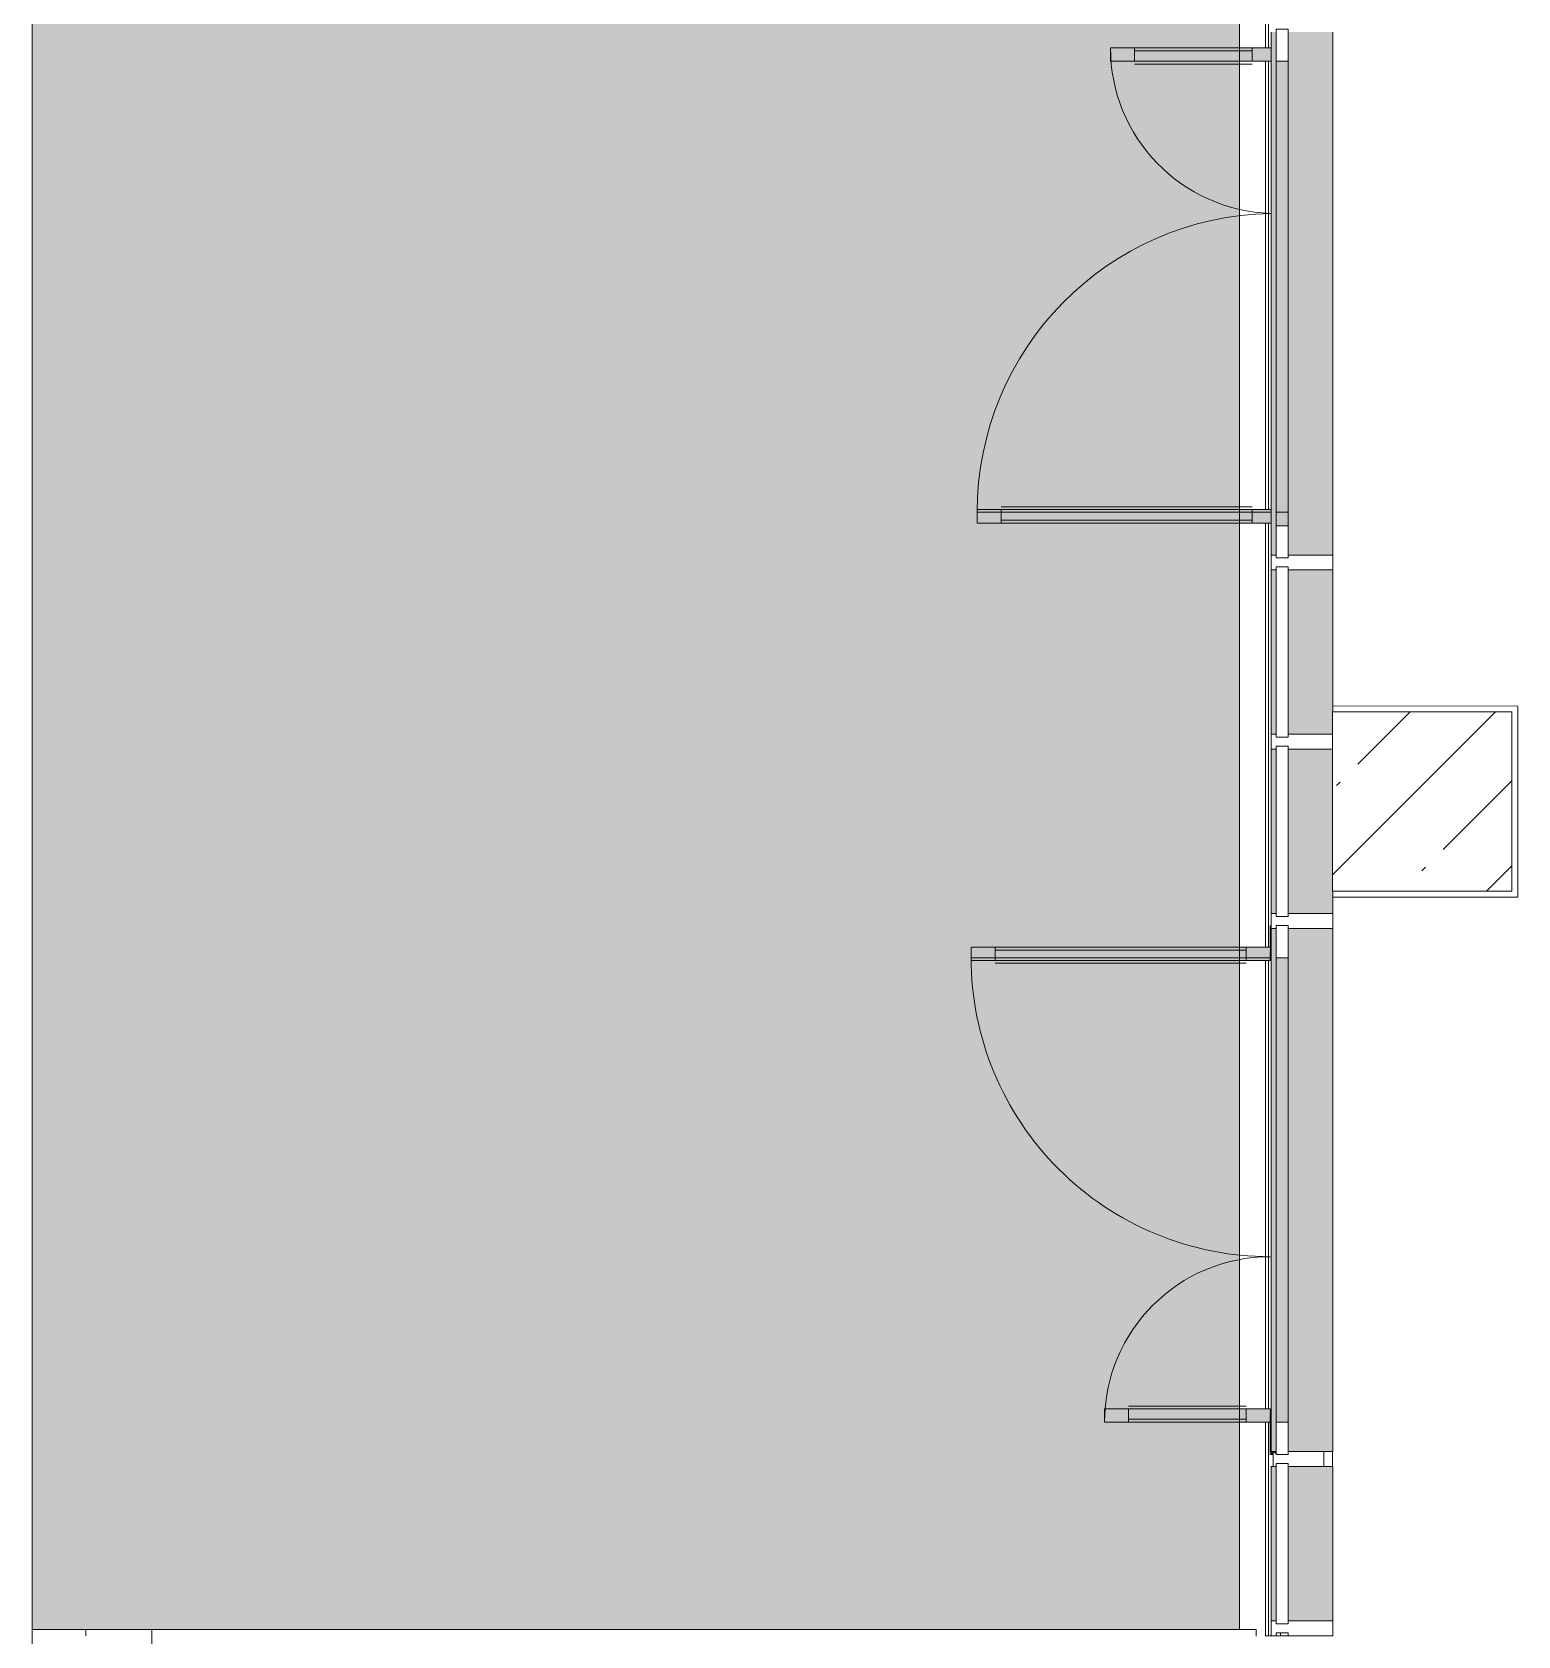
# Model space of a CAD drawing. Header units: millimetres. Extents: x 81711 to 274967, y -8553 to 29000.
# Drawn here: x 147667 to 152637, y 15358 to 20725 of the extents above; entities that cross this region are included whole.
import ezdxf

# ---------------------------------------------------------------- set-up
doc = ezdxf.new("R2010")
doc.units = ezdxf.units.MM
doc.linetypes.add('200_ШТРИХ__ш1_п0_6_', pattern=[800, 500, -300])
for name, color, linetype, lineweight in [('A-DETL-18', 7, 'Continuous', 5), ('A-DETL-MBND-1', 7, '200_ШТРИХ__ш1_п0_6_', 9), ('A-GLAZ-CURT-2', 7, 'Continuous', 5), ('A-GLAZ-CWMG-2', 7, 'Continuous', 5), ('A-WALL-10', 7, 'Continuous', 5), ('S-COLS-1', 7, 'Continuous', 5), ('Оси', 7, 'Continuous', 9)]:
    doc.layers.add(name, color=color, linetype=linetype, lineweight=lineweight)
doc.layers.add('A-DETL-GENF-1', color=7, linetype='Continuous', lineweight=9, true_color=0xc0c0c0, transparency=0.4)
for name, color, linetype, lineweight, true_color in [('A-DETL-GENF-2', 7, 'Continuous', 5, 0xaaaaaa), ('A-DETL-GENF-3', 7, 'Continuous', 5, 0xe2e2e2), ('A-DOOR-6', 7, 'Continuous', 5, 0xaaaaaa), ('A-FLOR-2', 7, 'Continuous', 5, 0xaaaaaa), ('A-GLAZ-CWMG-3', 7, 'Continuous', 5, 0x383e42)]:
    doc.layers.add(name, color=color, linetype=linetype, lineweight=lineweight, true_color=true_color)

# ---------------------------------------------------------------- blocks, each defined once
blk = doc.blocks.new('Системная панель - Стекло - 40мм-23998915-1_5_3_птичка')
at = {"layer": 'A-GLAZ-CURT-2'}
for p, q in [((268.5, 40), (-268.5, 40)), ((-268.5, 40), (-268.5, 0)), ((-268.5, 0), (268.5, 0)), ((268.5, 0), (268.5, 40))]:
    blk.add_line(p, q, dxfattribs=at)
blk = doc.blocks.new('Прямоугольный импост - Импост структурный с накладкой - 190мм-23188488-1_5_3_птичка')
at = {"layer": 'A-GLAZ-CWMG-2'}
for p, q in [((-50, 0), (-50, 17)), ((-50, 17), (0, 17)), ((-40, 0), (-50, 0)), ((-40, -40), (-40, 0)), ((0, 0), (-10, 0)), ((-10, 0), (-10, -40)), ((0, 17), (0, 0)), ((-50, -190), (-50, -40)), ((-50, -40), (-40, -40)), ((-10, -40), (0, -40)), ((0, -40), (0, -190)), ((0, -190), (-50, -190))]:
    blk.add_line(p, q, dxfattribs=at)
blk = doc.blocks.new('Прямоугольный импост - Импост структурный с накладкой - 190мм-23190188-1_5_3_птичка')
at = {"layer": 'A-GLAZ-CWMG-3'}
for points in [[(3861.1, 15408.1), (3871.1, 15408.1), (3871.1, 15925.1), (3854.1, 15925.1), (3854.1, 15408.1)], [(4006.1, 15408.1), (4061.1, 15408.1), (4060, 15925.1), (3911.1, 15925.1), (3911.1, 15408.1)]]:
    blk.add_hatch(color=256, dxfattribs=at).paths.add_polyline_path(points)
at = {"layer": 'A-GLAZ-CWMG-2'}
for p, q in [((3854.1, 15925.1), (3871.1, 15925.1)), ((3854.1, 15408.1), (3854.1, 15925.1)), ((4031.1, 15925.1), (4061.1, 15925.1)), ((4061.1, 15408.1), (4061.1, 15925.1))]:
    blk.add_line(p, q, dxfattribs=at)
blk = doc.blocks.new('Прямоугольный импост - Импост структурный с накладкой - 190мм-23190275-1_5_3_птичка')
at = {"layer": 'A-GLAZ-CWMG-3'}
for points in [[(3854.1, 15975.1), (3871.1, 15975.1), (3871.1, 16750.1), (3854.1, 16750.1), (3854.1, 15982.1)], [(3871.1, 16073.1), (3911.1, 16073.1), (3910, 16750.1), (3871.1, 16750.1), (3871.1, 16743)], [(4031.1, 15975.1), (4061.1, 15975.1), (4060, 16750.1), (3911.1, 16750.1), (3911.1, 15975.1), (4006.1, 15975.1)]]:
    blk.add_hatch(color=256, dxfattribs=at).paths.add_polyline_path(points)
at = {"layer": 'A-GLAZ-CWMG-2'}
for p, q in [((3854.1, 15975.1), (3854.1, 16750.1)), ((3871.1, 16073.1), (3871.1, 16750.1)), ((3911.1, 16073.1), (3911.1, 16750.1)), ((4061.1, 15975.1), (4061.1, 16750.1)), ((3871.1, 15975.1), (3854.1, 15975.1)), ((4061.1, 15975.1), (4031.1, 15975.1))]:
    blk.add_line(p, q, dxfattribs=at)
blk = doc.blocks.new('Прямоугольный импост - Импост структурный с накладкой - 190мм-23190277-1_5_3_птичка')
at = {"layer": 'A-GLAZ-CWMG-3'}
for points in [[(3861.1, 19950.1), (3871.1, 19950.1), (3871.1, 20725.1), (3854.1, 20725.1), (3854.1, 19950.1)], [(4006.1, 19950.1), (4061.1, 19950.1), (4060, 20725.1), (3911.1, 20725), (3911.1, 19950.1)], [(3871.1, 19950.1), (3911.1, 19950.1), (3910, 20627.1), (3871.1, 20627.1), (3871.1, 20192.4)]]:
    blk.add_hatch(color=256, dxfattribs=at).paths.add_polyline_path(points)
at = {"layer": 'A-GLAZ-CWMG-2'}
for p, q in [((3854.1, 19950.1), (3854.1, 20725.1)), ((4061.1, 19950.1), (4061.1, 20725.1)), ((3871.1, 19950.1), (3871.1, 20627.1)), ((3911.1, 19950.1), (3911.1, 20627.1))]:
    blk.add_line(p, q, dxfattribs=at)
blk = doc.blocks.new('BSC_Колонна _Прямоугольная - 600х600-17858062-1_5_3_птичка')
at = {"layer": 'S-COLS-1'}
h = blk.add_hatch(dxfattribs=at)
h.set_pattern_fill('FP_168', color=256, style=0, pattern_type=2)
h.set_pattern_definition([(45, (-4360, -18150), (-285.123, 285.123), []), (45, (-4074.88, -18150), (-285.123, 285.123), [504.031, -100.806, 16.764, -84.042])])
h.paths.add_polyline_path([(115.9, -300), (300, -300), (300, 300), (-300, 300), (-300, -300), (-151.3, -300)])
for p, q in [((300, 300), (-300, 300)), ((-300, 300), (-300, -300)), ((300, -300), (300, 300)), ((-300, -300), (300, -300))]:
    blk.add_line(p, q, dxfattribs=at)
blk = doc.blocks.new('Прямоугольный импост - Импост структурный с накладкой - 170мм-23186685-1_5_3_птичка')
at = {"layer": 'A-GLAZ-CWMG-2'}
for p, q in [((3836.1, 20672.1), (3836.1, 27150.1)), ((3846.1, 20672.1), (3846.1, 27150.1)), ((3836.1, 19127.1), (3836.1, 20627.1)), ((3846.1, 19127.1), (3846.1, 20627.1)), ((3836.1, 17663.1), (3836.1, 19082.1)), ((3846.1, 17663.1), (3846.1, 19082.1)), ((3836.1, 16118.1), (3836.1, 17618.1)), ((3846.1, 16118.1), (3846.1, 17618.1)), ((3836.1, 15358.1), (3836.1, 16073.1)), ((3846.1, 15358.1), (3846.1, 16073.1)), ((3846.1, 15358.1), (3836.1, 15358.1)), ((3854.1, 15358.1), (3846.1, 15358.1)), ((3886.1, 15358.1), (3871.1, 15358.1)), ((3886.1, 15358.1), (3886.1, 15368.1)), ((3911.1, 15358.1), (3886.1, 15358.1))]:
    blk.add_line(p, q, dxfattribs=at)
blk = doc.blocks.new('Прямоугольный импост - Импост структурный с накладкой - 190мм-23933667-1_5_3_птичка')
at = {"layer": 'A-GLAZ-CWMG-3'}
for points in [[(3861.1, 19150.1), (3871.1, 19150.1), (3871.1, 19950.1), (3854.1, 19950.1), (3854.1, 19150.1)], [(3871.1, 19150.1), (3911.1, 19150.1), (3910, 19950.1), (3871.1, 19950.1)], [(4060, 19150.1), (4061.1, 19150.1), (4060, 19950.1), (3911.1, 19950.1), (3911.1, 19150.1), (4031.1, 19150.1)]]:
    blk.add_hatch(color=256, dxfattribs=at).paths.add_polyline_path(points)
at = {"layer": 'A-GLAZ-CWMG-2'}
for p, q in [((3854.1, 19150.1), (3854.1, 19950.1)), ((3871.1, 19150.1), (3871.1, 19950.1)), ((3911.1, 19150.1), (3911.1, 19950.1)), ((4061.1, 19150.1), (4061.1, 19950.1))]:
    blk.add_line(p, q, dxfattribs=at)
blk = doc.blocks.new('Прямоугольный импост - Импост структурный с накладкой - 170мм-22968247-1_5_3_птичка')
at = {"layer": 'A-GLAZ-CWMG-2'}
for p, q in [((-25, 0), (-25, 10)), ((-25, 10), (25, 10)), ((25, 0), (15, 0)), ((15, 0), (15, -40)), ((25, 10), (25, 0)), ((-25, -160), (-25, -40)), ((15, -40), (25, -40)), ((25, -40), (25, -160)), ((25, -160), (-25, -160))]:
    blk.add_line(p, q, dxfattribs=at)
blk = doc.blocks.new('Прямоугольный импост - Импост структурный с накладкой - 170мм-23186686-1_5_3_птичка')
at = {"layer": 'A-GLAZ-CWMG-2'}
blk.add_line((3886.1, 15358.1), (3871.1, 15358.1), dxfattribs=at)
blk = doc.blocks.new('Дверь_Витражная_СКБ_2Ст - ВН-1_ ДВН_ДАО_Главный вход_1800 в свету 3-31912953-1_5_3_птичка')
at = {"layer": 'A-DETL-GENF-3'}
for points in [[(-777, -17), (-822, -17), (-822, -554), (-777, -554), (-777, -25)], [(768, -25), (768, -17), (723, -17), (723, -1000), (768, -1000), (768, -35)]]:
    blk.add_hatch(color=256, dxfattribs=at).paths.add_polyline_path(points)
at = {"layer": 'A-DETL-GENF-2'}
for p, q in [((732, 40), (732, 0)), ((732, 40), (732, 0)), ((-822, -554), (-822, -17)), ((-822, -17), (-822, -554)), ((-777, -554), (-777, -17)), ((-777, -554), (-777, -17)), ((723, -1000), (723, -17)), ((723, -17), (723, -1000)), ((768, -1000), (768, -17)), ((768, -1000), (768, -17)), ((-822, -80), (-777, -80)), ((-812, -474), (-812, -80)), ((-768, -474), (-768, -80)), ((714, -920), (714, -80)), ((768, -80), (723, -80)), ((758, -920), (758, -80)), ((-822, -474), (-777, -474)), ((-822, -554), (-777, -554)), ((-822, -554), (-777, -554)), ((768, -920), (723, -920)), ((768, -1000), (723, -1000)), ((723, -1000), (768, -1000))]:
    blk.add_line(p, q, dxfattribs=at)
at = {"layer": 'A-DOOR-6'}
for p, q in [((-885, 40), (-777, 40)), ((-885, 0), (-885, 40)), ((-777, 40), (-777, 0)), ((777, 40), (885, 40)), ((777, 0), (777, 40)), ((885, 40), (885, 0)), ((-777, 0), (-885, 0)), ((-822, -554), (-822, -17)), ((732, -1000), (732, -17)), ((885, 0), (777, 0))]:
    blk.add_line(p, q, dxfattribs=at)
for centre, radius, start, end in [((-822, 0), 554, 270, 358.1958), ((732, 0), 1000, 180.9852, 270)]:
    blk.add_arc(centre, radius, start, end, dxfattribs=at)
blk = doc.blocks.new('Системная панель - Стекло - 40мм-V202-1_5_3_птичка')
at = {"layer": 'A-GLAZ-CURT-2'}
for p, q in [((285, 40), (-285, 40)), ((-285, 40), (-285, 0)), ((-285, 0), (285, 0)), ((285, 0), (285, 40))]:
    blk.add_line(p, q, dxfattribs=at)
blk = doc.blocks.new('Прямоугольный импост - Импост структурный с накладкой - 190мм-V203-1_5_3_птичка')
at = {"layer": 'A-GLAZ-CWMG-3'}
for points in [[(3861.1, 17775.1), (3871.1, 17775.1), (3871.1, 18325.1), (3854.1, 18325.1), (3854.1, 17775.1)], [(4006.1, 17775.1), (4061.1, 17775.1), (4060, 18325.1), (3911.1, 18325.1), (3911.1, 17775.1)]]:
    blk.add_hatch(color=256, dxfattribs=at).paths.add_polyline_path(points)
at = {"layer": 'A-GLAZ-CWMG-2'}
for p, q in [((3854.1, 17775.1), (3854.1, 18325.1)), ((4061.1, 17775.1), (4061.1, 17850))]:
    blk.add_line(p, q, dxfattribs=at)
blk = doc.blocks.new('Прямоугольный импост - Импост структурный с накладкой - 190мм-V204-1_5_3_птичка')
at = {"layer": 'A-GLAZ-CWMG-2'}
for p, q in [((-25, 0), (-25, 17)), ((-25, 17), (25, 17)), ((-15, 0), (-25, 0)), ((-15, -40), (-15, 0)), ((25, 0), (15, 0)), ((15, 0), (15, -40)), ((25, 17), (25, 0)), ((-25, -188.9), (-25, -40)), ((-25, -40), (-15, -40)), ((15, -40), (25, -40)), ((25, -40), (25, -188.9))]:
    blk.add_line(p, q, dxfattribs=at)
blk = doc.blocks.new('Дверь_Витражная_СКБ_2Ст - ВН-1_ ДВН_ДАО_Главный вход_1800 в свету 4-31912968-1_5_3_птичка')
at = {"layer": 'A-DETL-GENF-3'}
h = blk.add_hatch(color=256, dxfattribs=at)
h.paths.add_polyline_path([(885, 0), (875, 0), (875, -10)])
h.paths.add_polyline_path([(885, -10), (875, -10), (875, -17), (885, -17)])
for points in [[(-768, -1020), (-768, -20), (-813, -25), (-813, -1020)], [(777, -574), (777, -20), (732, -25), (732, -574)]]:
    blk.add_hatch(color=256, dxfattribs=at).paths.add_polyline_path(points)
at = {"layer": 'A-DETL-GENF-2'}
for p, q in [((-777, -20), (-885, -20)), ((-885, -20), (-777, -20)), ((-768, -20), (-813, -20)), ((-813, -1020), (-813, -20)), ((-768, -20), (-813, -20)), ((-813, -20), (-813, -1020)), ((-768, -1020), (-768, -20)), ((-768, -1020), (-768, -20)), ((732, -20), (777, -20)), ((732, -574), (732, -20)), ((732, -20), (732, -574)), ((777, -20), (732, -20)), ((777, -574), (777, -20)), ((777, -574), (777, -20)), ((777, -20), (885, -20)), ((777, -20), (885, -20)), ((885, -20), (885, -10)), ((885, -20), (885, -10)), ((-813, -100), (-768, -100)), ((-803, -940), (-803, -100)), ((-759, -940), (-759, -100)), ((723, -494), (723, -100)), ((777, -100), (732, -100)), ((767, -494), (767, -100)), ((777, -494), (732, -494)), ((777, -574), (732, -574)), ((732, -574), (777, -574)), ((-813, -940), (-768, -940)), ((-813, -1020), (-768, -1020)), ((-813, -1020), (-768, -1020))]:
    blk.add_line(p, q, dxfattribs=at)
at = {"layer": 'A-DOOR-6'}
for p, q in [((-885, 40), (-777, 40)), ((-885, 0), (-885, 40)), ((-777, 40), (-777, 0)), ((777, 40), (885, 40)), ((777, 0), (777, 40)), ((885, 40), (885, 0)), ((-777, 0), (-885, 0)), ((-777, -1020), (-777, -20)), ((885, 0), (777, 0)), ((777, -574), (777, -20))]:
    blk.add_line(p, q, dxfattribs=at)
for centre, radius, start, end in [((-777, -20), 1000, 270, 0), ((777, -20), 554, 180, 270)]:
    blk.add_arc(centre, radius, start, end, dxfattribs=at)
blk = doc.blocks.new('Прямоугольный импост - Импост структурный с накладкой - 190мм-23933759-1_5_3_птичка')
at = {"layer": 'A-GLAZ-CWMG-3'}
for points in [[(3854.1, 17550.1), (3871.1, 17550.1), (3871.1, 17725.1), (3854.1, 17725.1), (3854.1, 17627.1)], [(4031.1, 17550.1), (4061.1, 17550.1), (4060, 17725.1), (3911.1, 17725.1), (3911.1, 17550.1), (4006.1, 17550.1)], [(3911.1, 17550.1), (3910, 17627.1), (3871.1, 17627.1), (3871.1, 17550.1), (3910, 17550.1)]]:
    blk.add_hatch(color=256, dxfattribs=at).paths.add_polyline_path(points)
at = {"layer": 'A-GLAZ-CWMG-2'}
for p, q in [((3854.1, 17550.1), (3854.1, 17725.1)), ((4061.1, 17550.1), (4061.1, 17725.1)), ((3871.1, 17550.1), (3871.1, 17627.1)), ((3911.1, 17550.1), (3911.1, 17627.1))]:
    blk.add_line(p, q, dxfattribs=at)
blk = doc.blocks.new('Прямоугольный импост - Импост структурный с накладкой - 190мм-23933741-1_5_3_птичка')
at = {"layer": 'A-GLAZ-CWMG-2'}
for p, q in [((-25, 0), (-25, 17)), ((-25, 17), (25, 17)), ((-15, 0), (-25, 0)), ((-15, -40), (-15, 0)), ((25, 17), (25, 0)), ((-25, -190), (-25, -40)), ((-25, -40), (-15, -40)), ((25, -40), (25, -190)), ((25, -190), (-25, -190))]:
    blk.add_line(p, q, dxfattribs=at)
blk = doc.blocks.new('Системная панель - Стекло - 40мм-V210-1_5_3_птичка')
at = {"layer": 'A-GLAZ-CURT-2'}
for p, q in [((285, 40), (-285, 40)), ((-285, 40), (-285, 0)), ((-285, 0), (285, 0)), ((285, 0), (285, 40))]:
    blk.add_line(p, q, dxfattribs=at)
blk = doc.blocks.new('Прямоугольный импост - Импост структурный с накладкой - 190мм-V211-1_5_3_птичка')
at = {"layer": 'A-GLAZ-CWMG-3'}
for points in [[(3871.1, 18375.1), (3871.1, 18925.1), (3854.1, 18925.1), (3854.1, 18375.1), (3861.1, 18375.1)], [(4060, 18375.1), (4060, 18925.1), (3911.1, 18925.1), (3911.1, 18375.1), (4031.1, 18375.1)]]:
    blk.add_hatch(color=256, dxfattribs=at).paths.add_polyline_path(points)
at = {"layer": 'A-GLAZ-CWMG-2'}
for p, q in [((3854.1, 18375.1), (3854.1, 18925.1)), ((4061.1, 18450), (4061.1, 18925.1))]:
    blk.add_line(p, q, dxfattribs=at)
blk = doc.blocks.new('Прямоугольный импост - Импост структурный с накладкой - 190мм-V212-1_5_3_птичка')
at = {"layer": 'A-GLAZ-CWMG-2'}
for p, q in [((-25, 0), (-25, 17)), ((-25, 17), (25, 17)), ((25, 0), (15, 0)), ((15, 0), (15, -40)), ((25, 17), (25, 0)), ((-25, -190), (-25, -40)), ((15, -40), (25, -40)), ((25, -40), (25, -190)), ((25, -190), (-25, -190))]:
    blk.add_line(p, q, dxfattribs=at)
blk = doc.blocks.new('Прямоугольный импост - Импост структурный с накладкой - 190мм-23933668-1_5_3_птичка')
at = {"layer": 'A-GLAZ-CWMG-3'}
for points in [[(3871.1, 18975.1), (3871.1, 19150.1), (3854.1, 19150.1), (3854.1, 18975.1), (3861.1, 18975.1)], [(3911.1, 19073.1), (3910, 19150.1), (3871.1, 19150.1), (3871.1, 19073.1), (3910, 19073.1)], [(4031.1, 18975.1), (4061.1, 18975.1), (4060, 19150.1), (3911.1, 19150.1), (3911.1, 18975.1), (4006.1, 18975.1)]]:
    blk.add_hatch(color=256, dxfattribs=at).paths.add_polyline_path(points)
at = {"layer": 'A-GLAZ-CWMG-2'}
for p, q in [((3854.1, 18975.1), (3854.1, 19150.1)), ((3871.1, 19073.1), (3871.1, 19150.1)), ((3911.1, 19073.1), (3911.1, 19150.1)), ((4061.1, 18975.1), (4061.1, 19150.1))]:
    blk.add_line(p, q, dxfattribs=at)

msp = doc.modelspace()

# ---------------------------------------------------------------- hatches: boundary and pattern name
at = {"layer": 'A-DETL-GENF-1'}
msp.add_hatch(color=256, dxfattribs=at).paths.add_polyline_path([(147666.7, 15380), (151705.8, 15380), (151705.8, 16073.1), (151253.8, 16073.1), (151253.8, 16118.1), (151705.8, 16118.1), (151705.8, 17618.1), (150807.8, 17618.1), (150807.8, 17663.1), (151705.8, 17663.1), (151705.8, 19082.1), (150827.8, 19082.1), (150827.8, 19127.1), (151705.8, 19127.1), (151705.8, 20627.1), (151273.8, 20627.1), (151273.8, 20672.1), (151705.8, 20672.1), (151705.8, 27252), (147666.7, 27252), (147666.7, 15593.2)])

# ---------------------------------------------------------------- linework, layer by layer
at = {"layer": 'A-DETL-18'}
for p, q in [((147666.7, 27252), (147666.7, 15380)), ((151705.8, 15380), (151705.8, 27252)), ((147666.7, 15380), (151705.8, 15380))]:
    msp.add_line(p, q, dxfattribs=at)
at = {"layer": 'A-DETL-MBND-1'}
msp.add_line((152016.7, 15975.1), (152016.7, 15925.1), dxfattribs=at)
at = {"layer": 'A-FLOR-2'}
for p, q in [((152017.8, 18470.3), (152636.7, 18469.2)), ((152636.7, 18469.2), (152636.7, 17830)), ((152636.7, 17830), (152017.8, 17830)), ((152016.7, 15975.1), (152016.7, 15925.1))]:
    msp.add_line(p, q, dxfattribs=at)
at = {"layer": 'A-WALL-10'}
for p, q in [((147666.7, 7205), (147666.7, 15380)), ((147666.7, 15380), (151761.7, 15380)), ((147846.7, 15380), (147846.7, 15358)), ((151761.7, 15357.7), (151761.7, 15380))]:
    msp.add_line(p, q, dxfattribs=at)
at = {"layer": 'Оси'}
msp.add_line((148066.7, 5439), (148066.7, 15380), dxfattribs=at)

# ---------------------------------------------------------------- block references
at = {"layer": 'A-DOOR-6', "rotation": 269.9999999999999}
for name, p in [('Дверь_Витражная_СКБ_2Ст - ВН-1_ ДВН_ДАО_Главный вход_1800 в свету 3-31912953-1_5_3_птичка', (151827.8, 19850.1)), ('Дверь_Витражная_СКБ_2Ст - ВН-1_ ДВН_ДАО_Главный вход_1800 в свету 4-31912968-1_5_3_птичка', (151827.8, 16850.1))]:
    msp.add_blockref(name, p, dxfattribs=at)
at = {"layer": 'A-GLAZ-CURT-2', "rotation": 269.9999999999999}
for name, p in [('Системная панель - Стекло - 40мм-V210-1_5_3_птичка', (151827.8, 18650.1)), ('Системная панель - Стекло - 40мм-V202-1_5_3_птичка', (151827.8, 18050.1)), ('Системная панель - Стекло - 40мм-23998915-1_5_3_птичка', (151827.8, 15666.6))]:
    msp.add_blockref(name, p, dxfattribs=at)
at = {"layer": 'A-GLAZ-CWMG-2'}
for name, p in [('Прямоугольный импост - Импост структурный с накладкой - 170мм-23186685-1_5_3_птичка', (147956.7, 0)), ('Прямоугольный импост - Импост структурный с накладкой - 170мм-23186686-1_5_3_птичка', (147956.7, 0)), ('Прямоугольный импост - Импост структурный с накладкой - 190мм-23190277-1_5_3_птичка', (147956.7, 0)), ('Прямоугольный импост - Импост структурный с накладкой - 190мм-23933667-1_5_3_птичка', (147956.7, 0)), ('Прямоугольный импост - Импост структурный с накладкой - 190мм-23933668-1_5_3_птичка', (147956.7, 0)), ('Прямоугольный импост - Импост структурный с накладкой - 190мм-V211-1_5_3_птичка', (147956.7, 0)), ('Прямоугольный импост - Импост структурный с накладкой - 190мм-V203-1_5_3_птичка', (147956.7, 0)), ('Прямоугольный импост - Импост структурный с накладкой - 190мм-23933759-1_5_3_птичка', (147956.7, 0)), ('Прямоугольный импост - Импост структурный с накладкой - 190мм-23933667-1_5_3_птичка', (147956.7, -2400)), ('Прямоугольный импост - Импост структурный с накладкой - 190мм-23190275-1_5_3_птичка', (147956.7, 0)), ('Прямоугольный импост - Импост структурный с накладкой - 190мм-23190188-1_5_3_птичка', (147956.7, 0))]:
    msp.add_blockref(name, p, dxfattribs=at)
at = {"layer": 'A-GLAZ-CWMG-2', "extrusion": (0, 0, -1), "rotation": 270.0000000000001}
for name, p in [('Прямоугольный импост - Импост структурный с накладкой - 190мм-V212-1_5_3_птичка', (-151827.8, 18950.1)), ('Прямоугольный импост - Импост структурный с накладкой - 190мм-V204-1_5_3_птичка', (-151827.8, 18350.1)), ('Прямоугольный импост - Импост структурный с накладкой - 190мм-23933741-1_5_3_птичка', (-151827.8, 17750.1)), ('Прямоугольный импост - Импост структурный с накладкой - 170мм-22968247-1_5_3_птичка', (-151827.8, 15950.1)), ('Прямоугольный импост - Импост структурный с накладкой - 190мм-23188488-1_5_3_птичка', (-151827.8, 15358.1))]:
    msp.add_blockref(name, p, dxfattribs=at)
at = {"layer": 'S-COLS-1'}
msp.add_blockref('BSC_Колонна _Прямоугольная - 600х600-17858062-1_5_3_птичка', (152316.7, 18150), dxfattribs=at)

doc.saveas('drawing.dxf')
